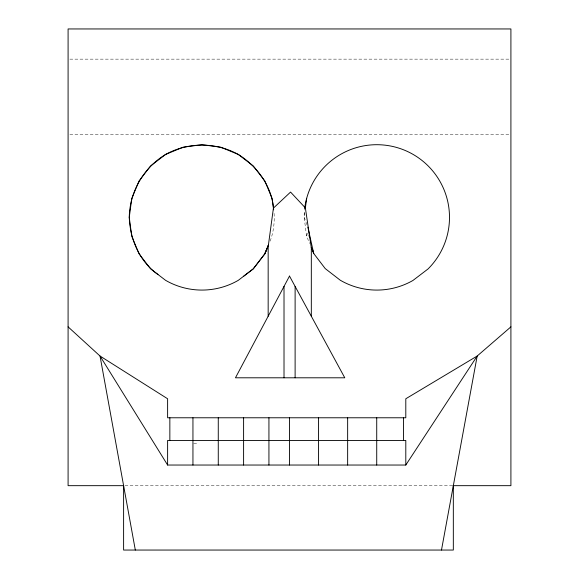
<?xml version="1.0" encoding="UTF-8"?>
<svg xmlns="http://www.w3.org/2000/svg" width="579" height="579" viewBox="0 0 579 579"><rect width="100%" height="100%" fill="white"/><g stroke="black" fill="none" stroke-linecap="round" stroke-linejoin="round"><path stroke-width="0.43" stroke-dasharray="2.9 2.17" d="M304.692 212.942L304.127 217.125L306.537 235.95L309.62 243.469M306.537 235.95L307.377 232.874L308.433 236.319M270.118 241.11C273.483 232.432 274.707 222.502 274.062 213.246M69.893 59.145L509.107 59.145M69.893 134.35L509.107 134.35M193.69 443.391L196.686 443.391M125.021 485.672L452.431 485.672M306.921 224.666L304.127 217.125A72.686 72.686 0 0 1 304.511 209.902"/><path stroke-width="0.87" d="M264.806 253.841L268.381 245.308L264.892 253.732L253.341 268.786L238.287 280.337A72.686 72.686 0 0 1 165.601 280.337L150.547 268.786L138.996 253.732L131.737 236.203L129.255 217.393L131.737 198.583L138.996 181.053L150.547 165.999L165.601 154.448L183.13 147.182L201.941 144.707L220.758 147.182L238.287 154.448L253.341 165.999L264.892 181.053L272.152 198.583L273.411 208.114L268.164 246.907L268.164 316.235M311.321 316.235L311.321 248.029L305.372 207.919L306.675 198.322M441.488 550.05L477.176 356.034L510.91 326.853M268.468 245.091L264.755 253.964L253.153 268.974L243.824 276.082M135.32 550.05L100.029 356.034L167.613 465.038L405.799 465.038L477.176 356.034L405.799 398.765L405.799 417.777L167.613 417.777L167.613 398.765L100.029 356.034L68.09 326.853M273.411 208.114L290.557 192.076L305.372 207.919M453.075 485.672L510.91 485.672L510.91 28.95L68.09 28.95L68.09 485.672L123.609 485.672L123.609 550.05L453.328 550.05L453.328 485.672M157.966 274.482C139.553 261.679 129.993 239.127 129.255 217.125C129.783 191.54 143.831 167.403 165.833 154.311C188.255 141.971 216.184 142.072 238.519 154.579C257.59 166.586 272.231 186.923 273.628 209.83M311.227 247.392L313.731 253.508L325.232 268.598L340.242 280.207A72.686 72.686 0 0 0 412.928 280.475L428.019 268.974A72.686 72.686 0 0 0 408.586 152.016A72.686 72.686 0 0 0 304.612 208.997M307.854 227.178L313.731 253.508L312.407 249.209M405.799 465.038L405.799 440.438L167.613 440.438L167.613 465.038M403.563 417.777L403.563 440.438M376.726 417.777L376.726 465.038M347.646 417.777L347.646 465.038M318.573 417.777L318.573 465.038M295.116 286.41L295.116 377.798M289.5 417.777L289.5 465.038M284.014 286.41L284.014 377.798M268.931 417.777L268.931 465.038M243.6 417.777L243.6 465.038M218.269 417.777L218.269 465.038M192.945 417.777L192.945 465.038M169.85 417.777L169.85 440.438M289.5 276.082L235.458 377.798L344.773 377.798L289.5 276.082"/></g></svg>
